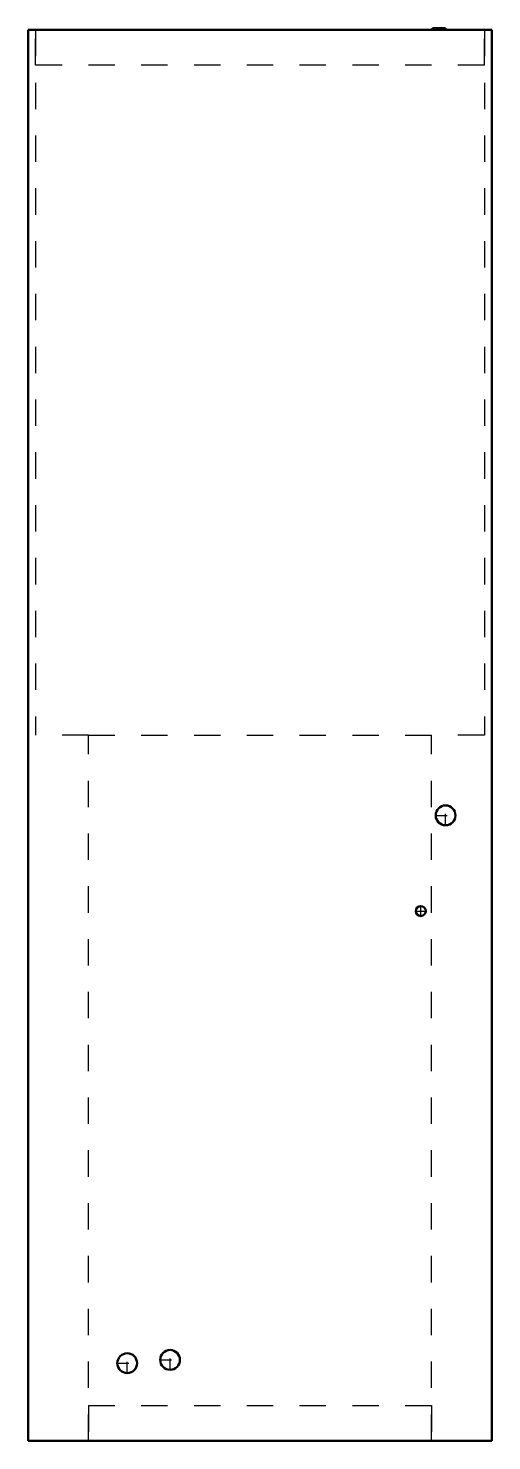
# Model space of a CAD drawing. Header units: inches. Extents: x -8.8 to 8.8, y 0 to 53.5.
import ezdxf

# ---------------------------------------------------------------- set-up
doc = ezdxf.new("R2010")
doc.units = ezdxf.units.IN
doc.header["$MEASUREMENT"] = 0
doc.linetypes.add('Center', pattern=[1.5, 0.45, -0.5, 0.05, -0.5])
doc.linetypes.add('Dashed', pattern=[2, 1, -1])
for name, color, linetype, lineweight in [('AM_0', 7, 'Continuous', 50), ('AM_7', 7, 'Center', 25), ('AM_9', 6, 'Dashed', 25)]:
    doc.layers.add(name, color=color, linetype=linetype, lineweight=lineweight)

# ---------------------------------------------------------------- blocks, each defined once
blk = doc.blocks.new('1_AMST36BU14_PART8_0_in_AMST36BU14_0')
at = {"layer": 'AM_9'}
for p, q in [((-8.5, 53.4375), (-8.5, 26.71875)), ((8.5, 53.4375), (8.5, 26.71875)), ((-6.5, 26.71875), (-8.5, 26.71875)), ((8.5, 26.71875), (6.5, 26.71875))]:
    blk.add_line(p, q, dxfattribs=at)
blk = doc.blocks.new('2_AMST36BU14_PART7_0_in_AMST36BU14_0')
at = {"layer": 'AM_9'}
for p, q in [((-6.5, 26.71875), (6.5, 26.71875)), ((-6.5, 0), (-6.5, 26.71875)), ((6.5, 0), (6.5, 26.71875))]:
    blk.add_line(p, q, dxfattribs=at)
blk = doc.blocks.new('3_AMST36BU14_PART6_0_in_AMST36BU14_0')
at = {"layer": 'AM_0'}
for p, q in [((6.53125, 53.5), (7.03125, 53.5)), ((6.53125, 53.5), (6.53125, 53.4375)), ((7.03125, 53.4375), (7.03125, 53.5))]:
    blk.add_line(p, q, dxfattribs=at)
blk = doc.blocks.new('4_AMST36BU14_PART5_0_in_AMST36BU14_0')
at = {"layer": 'AM_0'}
blk.add_circle((7.03125, 23.6875), 0.375, dxfattribs=at)
at = {"layer": 'AM_7'}
for p, q in [((7.03125, 23.29375), (7.03125, 24.08125)), ((6.6375, 23.6875), (7.425, 23.6875))]:
    blk.add_line(p, q, dxfattribs=at)
blk = doc.blocks.new('5_AMST36BU14_PART4_0_in_AMST36BU14_0')
at = {"layer": 'AM_0'}
blk.add_circle((6.09375, 20.0625), 0.1875, dxfattribs=at)
at = {"layer": 'AM_7'}
for p, q in [((5.896875, 20.0625), (6.290625, 20.0625)), ((6.09375, 19.865625), (6.09375, 20.259375))]:
    blk.add_line(p, q, dxfattribs=at)
blk = doc.blocks.new('6_AMST36BU14_PART3_0_in_AMST36BU14_0')
at = {"layer": 'AM_0'}
blk.add_circle((-5.03125, 2.9375), 0.375, dxfattribs=at)
at = {"layer": 'AM_7'}
for p, q in [((-5.03125, 2.54375), (-5.03125, 3.33125)), ((-5.425, 2.9375), (-4.6375, 2.9375))]:
    blk.add_line(p, q, dxfattribs=at)
blk = doc.blocks.new('7_AMST36BU14_PART2_0_in_AMST36BU14_0')
at = {"layer": 'AM_0'}
blk.add_circle((-3.40625, 3.0625), 0.375, dxfattribs=at)
at = {"layer": 'AM_7'}
for p, q in [((-3.40625, 2.66875), (-3.40625, 3.45625)), ((-3.8, 3.0625), (-3.0125, 3.0625))]:
    blk.add_line(p, q, dxfattribs=at)
blk = doc.blocks.new('8_AMST36BU14_PART1_0_in_AMST36BU14_0')
at = {"layer": 'AM_0'}
for p, q in [((8.781, 53.437), (-8.781, 53.437)), ((-8.781, 53.437), (-8.781, 0)), ((8.781, 0), (8.781, 53.437)), ((-8.781, 0), (8.781, 0))]:
    blk.add_line(p, q, dxfattribs=at)
at = {"layer": 'AM_9'}
for p, q in [((-8.5, 52.102), (-8.5, 53.437)), ((8.5, 52.102), (8.5, 53.437)), ((8.5, 52.102), (-8.5, 52.102)), ((-6.5, 1.336), (-6.5, 0)), ((-6.5, 1.336), (6.5, 1.336)), ((6.5, 1.336), (6.5, 0))]:
    blk.add_line(p, q, dxfattribs=at)

msp = doc.modelspace()

# ---------------------------------------------------------------- block references
for name in ['8_AMST36BU14_PART1_0_in_AMST36BU14_0', '1_AMST36BU14_PART8_0_in_AMST36BU14_0', '3_AMST36BU14_PART6_0_in_AMST36BU14_0', '2_AMST36BU14_PART7_0_in_AMST36BU14_0', '4_AMST36BU14_PART5_0_in_AMST36BU14_0', '5_AMST36BU14_PART4_0_in_AMST36BU14_0', '6_AMST36BU14_PART3_0_in_AMST36BU14_0', '7_AMST36BU14_PART2_0_in_AMST36BU14_0']:
    msp.add_blockref(name, (0, 0))

doc.saveas('drawing.dxf')
